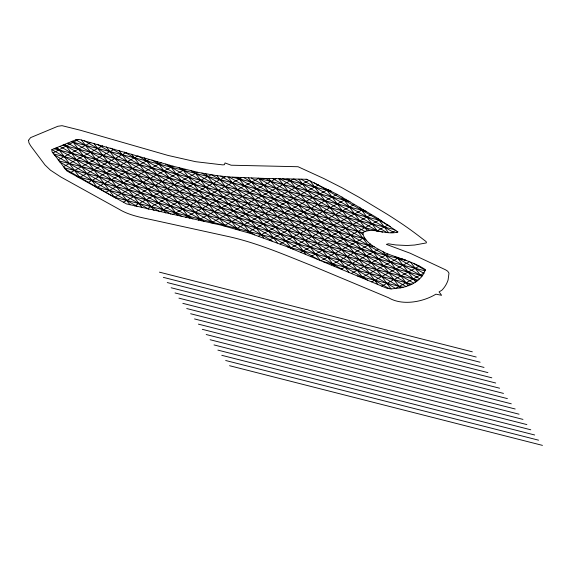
<?xml version="1.0" encoding="UTF-8"?>
<svg xmlns="http://www.w3.org/2000/svg" width="571" height="571" viewBox="0 0 571 571"><rect width="100%" height="100%" fill="white"/><g stroke="black" fill="none" stroke-linecap="round" stroke-linejoin="round"><path stroke-width="0.86" d="M362.949 234.36L265.736 178.48L228.564 176.96L216.116 175.533L198.258 172.392L174.226 166.511L79.497 139.495L76.307 139.617L51.783 149.681L52.047 151.743L66.907 170.95L126.484 203.911L220.756 225.067L250.555 233.468L287.013 246.686L387.159 288.369L391.106 288.947L400.392 287.884L405.781 286.628L412.498 283.908L416.223 281.653L420.763 277.699L423.068 274.687L425.466 269.648C413.397 261.746 399.093 258.413 385.803 253.174C377.345 248.492 366.075 244.06 362.885 234.096L363.37 232.276C373.777 226.887 386.467 235.552 397.901 231.969L376.111 217.301L337.126 194.34L258.613 236.13M423.996 273.066L395.196 288.598L395.846 288.526L191.064 170.822M421.969 276.214L251.433 178.073M419.371 279.076L419.714 278.741L244.138 177.817M416.223 281.653L416.958 281.075L236.787 177.51M365.019 231.041L364.569 231.376L272.881 178.673M114.45 197.33L173.006 166.161M258.756 178.288L185.504 217.28M52.996 153.014L78.306 139.545M58.135 159.909L90.839 142.5M63.288 166.796L102.666 145.833M70.133 172.777L114.407 149.217M78.998 177.688L126.112 152.607M87.855 182.606L137.832 156.004M149.552 159.388L96.713 187.516M105.578 192.427L161.258 162.785M123.336 202.227L185.061 169.373M134.492 205.917L197.702 172.271M147.09 208.843L211.12 174.762L211.727 174.862L406.031 286.542M159.859 211.677L225.624 176.667M172.692 214.468L241.719 177.724M198.323 220.085L276 178.737M211.184 222.868L293.458 179.073M223.761 225.802L309.061 180.393M235.809 229.014L318.611 184.94M247.4 232.476L327.982 189.579L331.23 191.242L282.631 178.873M269.483 239.977L345.969 199.265M280.083 243.96L354.62 204.29M290.453 248.071L363.149 209.379M300.674 252.261L371.593 214.51M310.874 256.458L379.908 219.714M321.038 260.676L364.269 237.664M376.539 231.134L388.03 225.017M331.201 264.894L370.465 243.995M392.07 232.49L395.867 230.47M341.351 269.119L378.48 249.356M351.472 273.359L387.852 253.995M361.593 277.606L398.829 257.778M371.7 281.853L409.45 261.754M381.792 286.107L419.378 266.1M71.867 141.465L214.939 223.711M54.045 148.788L382.656 232.183M408.151 285.807L383.013 251.775M403.126 287.284L357.56 275.914M396.824 232.09L397.823 231.912M390.971 232.525L391.499 232.525M350.03 201.599L258.442 178.28L320.081 260.276M262.581 178.395L306.67 179.28L337.625 194.611M193.59 171.393L194.147 171.514L237.643 229.542M136.155 206.324L137.561 206.659L59.57 161.829M306.063 179.265L307.341 179.594M232.625 177.274L366.389 211.334M71.197 141.736L381.535 220.763M62.824 145.177L394.847 229.72M53.738 153.999L363.227 232.804M58.892 160.879L364.99 238.821M64.052 167.76L374.233 246.743M77.135 176.66L406.359 260.497L401.177 258.492M95.707 186.96L425.031 270.818M114.343 197.273L422.34 275.7M287.863 247.029L418.079 280.183M323.343 261.632L411.912 284.187M159.459 272.16L472.331 351.829M163.356 277.363L476.228 357.032M167.253 282.559L480.125 362.228M171.15 287.755L484.022 367.424M175.04 292.952L487.912 372.62M178.937 298.148L491.809 377.816M182.834 303.344L495.707 383.013M186.731 308.54L499.604 388.209M190.621 313.736L503.494 393.405M194.518 318.932L507.391 398.608M198.415 324.135L511.288 403.804M202.312 329.331L515.185 409M206.202 334.527L519.075 414.196M210.099 339.724L522.972 419.392M213.997 344.92L526.869 424.588M217.894 350.116L530.766 429.785M221.784 355.312L534.656 434.981M225.681 360.508L538.553 440.177M229.578 365.711L542.45 445.38M225.566 226.244L226.651 226.53L75.807 139.824M179.158 167.853L389.308 288.683M314.071 182.763L390.614 226.758M301.038 179.187L393.612 232.397M294.036 179.08L386.917 232.468M287.006 178.959L378.609 231.612L377.624 231.383L359.487 207.18M279.947 178.816L369.487 230.284M413.811 263.595L425.267 270.183M258.57 178.28L366.232 240.163M394.511 256.422L423.868 273.295M229.078 177.003L413.775 283.159M220.756 176.132L410.164 285.008M201.906 173.134L401.227 287.698M165.718 164.084L367.61 280.133M151.929 160.073L342.414 269.562M138.232 156.119L317.776 259.32M124.492 152.143L293.665 249.377M110.745 148.153L272.274 240.998M97.191 144.277L254.709 234.817M84.13 140.687L239.77 230.149M67.878 143.1L203.918 221.291M63.895 144.727L192.962 218.914M59.941 146.376L181.935 216.495M55.979 148.017L170.936 214.089M51.947 149.616L159.959 211.698M54.445 154.962L148.874 209.243M64.951 168.838L116.698 198.58M377.752 218.343L388.38 232.525M410.663 262.246L421.534 276.749M396.995 257.221L415.595 282.045M341.95 196.995L367.039 230.463M325.591 188.38L400.2 287.912M310.06 180.864L391.071 288.94M298.883 179.158L377.774 284.415M288.855 178.994L363.313 278.327M278.805 178.794L348.874 272.274M268.741 178.566L334.456 266.25M248.492 177.966L305.735 254.338M238.3 177.581L291.431 248.471M227.886 176.889L277.363 242.911M217.059 175.654L263.716 237.907M205.803 173.855L250.469 233.439M182.07 168.609L225.21 226.152M169.63 165.212L213.176 223.318M156.975 161.536L201.349 220.741M144.335 157.881L189.515 218.158M131.694 154.227L177.66 215.553M119.046 150.558L165.826 212.976M106.406 146.904L153.984 210.385M93.822 143.328L142.079 207.708M81.425 139.995L130.002 204.803M72.446 141.223L114.543 197.388M64.873 144.327L97.627 188.023M57.328 147.468L80.675 178.616M28.564 140.266L28.914 142.786L30.634 145.791L45.023 164.99L50.384 170.129L60.797 176.967L119.025 209.214C129.717 215.695 142.507 217.708 154.513 220.342L225.93 236.009C255.594 242.232 283.48 254.352 311.416 265.479L388.558 297.734C402.405 306.035 423.025 301.995 435.93 294.172L441.597 295.293L439.07 291.902L441.883 290.204A245.808 79.219 25.5 0 0 448.092 279.926L448.984 273.152L447.721 271.218L445.516 269.79L410.171 253.231L386.367 244.381L388.416 243.788L395.76 244.952L406.959 245.501L414.703 245.023L426.301 242.925L426.401 242.025L425.73 241.297L422.069 238.514A179.765 57.935 25.5 0 0 407.958 227.993L402.948 224.503A248.635 80.126 25.5 0 0 387.102 214.189L359.273 197.409L341.872 187.702L323.85 178.552L298.055 166.732L231.148 165.212L225.031 162.949L224.432 164.726L222.611 164.876L195.689 161.707L168.067 155.448L80.311 130.231L62.032 125.677L57.849 126.277L30.584 137.632L28.564 140.266"/></g></svg>
